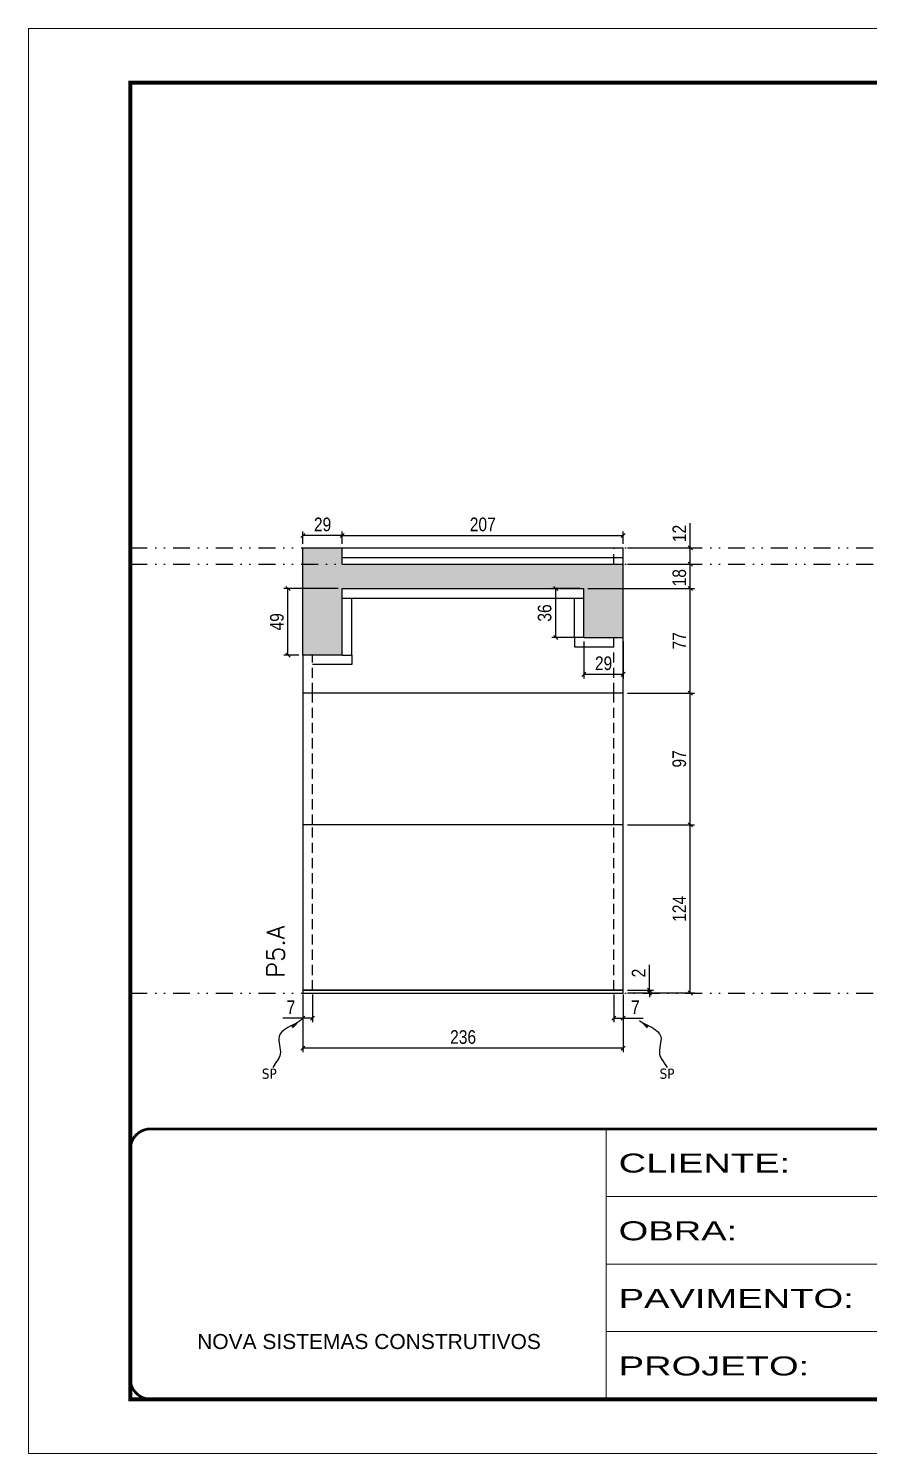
# Model space of a CAD drawing. Extents: x 14400 to 24104, y -21631 to 6985.
# Drawn here: x 19182 to 19801, y 3638 to 4688 of the extents above; entities that cross this region are included whole.
import ezdxf

# ---------------------------------------------------------------- set-up
doc = ezdxf.new("R2010")
doc.units = 0
for name, pattern in [('CONTINUO', [0]), ('DASHED', [0.75, 0.5, -0.25]), ('DIVIDE2', [0.625, 0.25, -0.125, 0, -0.125, 0, -0.125]), ('HIDDEN', [0.375, 0.25, -0.125])]:
    doc.linetypes.add(name, pattern=pattern)
for name, color, linetype in [('COTA', 241, 'Continuous'), ('Nível', 160, 'Continuous'), ('Painéis', 200, 'Continuous'), ('SARR_2.2x7', 40, 'Continuous'), ('texto', 7, 'Continuous')]:
    doc.layers.add(name, color=color, linetype=linetype)
for name, color, linetype, lineweight in [('Folhas', 255, 'Continuous', 9), ('SARRAFO DE PRESSAO', 251, 'DASHED', 9), ('Texto Seção', 7, 'Continuous', 15)]:
    doc.layers.add(name, color=color, linetype=linetype, lineweight=lineweight)
doc.styles.add('ARIAL', font='arial.ttf')
doc.styles.add('COTA TECNICA', font='techl___.ttf', dxfattribs={"height": 10})
doc.styles.add('COTA TECNICA-50', font='techl___.ttf', dxfattribs={"height": 10})
doc.styles.add('REGUA-120', font='ROMANS.shx', dxfattribs={"height": 15})
doc.styles.get("Standard").update_dxf_attribs({"font": 'arial.ttf'})
doc.styles.add('Tecnologia', font='')
doc.styles.get('Tecnologia').set_extended_font_data('Forgotten Futurist')
doc.dimstyles.new('COTA PAINEL-50', dxfattribs={"dimtxt": 10, "dimasz": 3, "dimexe": 3, "dimexo": 3, "dimgap": 3, "dimtad": 1, "dimdec": 1, "dimzin": 12, "dimdsep": 46, "dimtxsty": 'COTA TECNICA-50', "dimblk1": 'OBLIQUE', "dimblk2": 'OBLIQUE', "dimsah": 1, "dimcen": 0.9, "dimclrd": 4, "dimclre": 4, "dimclrt": 240, "dimadec": 1, "dimazin": 3, "dimtfac": 1, "dimtdec": 1, "dimtmove": 0, "dimatfit": 3, "dimfxl": 1, "dimtolj": 1, "dimtzin": 12, "dimarcsym": 0})
doc.dimstyles.new('PAINEL', dxfattribs={"dimtxt": 10, "dimasz": 3, "dimexe": 3, "dimexo": 3, "dimgap": 3, "dimtad": 1, "dimdec": 1, "dimzin": 12, "dimdsep": 46, "dimtxsty": 'COTA TECNICA', "dimblk1": 'OBLIQUE', "dimblk2": 'OBLIQUE', "dimsah": 1, "dimcen": 0.9, "dimclrd": 4, "dimclre": 4, "dimclrt": 240, "dimadec": 1, "dimazin": 3, "dimtfac": 1, "dimtdec": 1, "dimtmove": 0, "dimatfit": 3, "dimfxl": 1, "dimtolj": 1, "dimtzin": 12, "dimarcsym": 0})
doc.dimstyles.get("Standard").update_dxf_attribs({"dimtxt": 0.18, "dimasz": 0.18, "dimexe": 0.18, "dimexo": 0.0625, "dimgap": 0.09, "dimtad": 0, "dimtih": 1, "dimtoh": 1, "dimdec": 4, "dimzin": 0, "dimdsep": 46, "dimtxsty": 'Standard', "dimcen": 0.09, "dimadec": 0, "dimazin": 0, "dimtfac": 1, "dimtdec": 4, "dimtofl": 0, "dimtmove": 0, "dimatfit": 3, "dimfxl": 1, "dimtolj": 1, "dimtzin": 0, "dimarcsym": 0})

# ---------------------------------------------------------------- blocks, each defined once
blk = doc.blocks.new('9999999999')
at = {"color": 30, "linetype": 'CONTINUO'}
for p, q in [((98564.6, 34230.2), (98564.6, 34429.4)), ((98564.6, 34379.6), (99584, 34379.6)), ((98564.6, 34329.8), (99488, 34329.8)), ((98564.6, 34280), (99488, 34280))]:
    blk.add_line(p, q, dxfattribs=at)
at = {"color": 30, "linetype": 'CONTINUO', "const_width": 2}
blk.add_lwpolyline([(99584, 34230.2), (99584, 34414.4, 0.414214), (99569, 34429.4), (98229, 34429.4, 0.414214), (98214, 34414.4), (98214, 34245.2, 0.414214), (98229, 34230.2), (99584, 34230.2)], format="xyb", dxfattribs=at)
at = {"layer": 'Folhas'}
blk.add_lwpolyline([(98139, 34190.2), (99624, 34190.2), (99624, 35240.2), (98139, 35240.2)], close=True, dxfattribs=at)
at = {"layer": 'Folhas', "color": 30, "const_width": 3}
blk.add_lwpolyline([(98214, 34230.2), (99584, 34230.2), (99584, 35200.2), (98214, 35200.2)], close=True, dxfattribs=at)
at = {"color": 7, "linetype": 'Continuous', "ltscale": 5, "style": 'ARIAL'}
blk.add_text('NOVA SISTEMAS CONSTRUTIVOS', height=11.059, dxfattribs=at).set_placement((98263.2, 34267.2))
at = {"layer": 'Folhas', "color": 7, "style": 'Tecnologia', "width": 1.5}
for s, p in [('CLIENTE:', (98573.7, 34397.2)), ('OBRA:', (98573.7, 34347.3)), ('PAVIMENTO:', (98573.7, 34297.5)), ('PROJETO:', (98573.7, 34247.7))]:
    blk.add_text(s, height=14, dxfattribs=at).set_placement(p)
blk = doc.blocks.new('_Oblique')
at = {"color": 0, "linetype": 'ByBlock', "lineweight": -2}
blk.add_line((-0.5, -0.5), (0.5, 0.5), dxfattribs=at)
blk = doc.blocks.new('*D832')
at = {"layer": 'COTA', "color": 4, "lineweight": -2, "transparency": 16777216}
for p, q in [((19384.1, 3975.9), (19384.1, 3933.2)), ((19620.1, 3975.9), (19620.1, 3933.2)), ((19620.1, 3936.2), (19384.1, 3936.2))]:
    blk.add_line(p, q, dxfattribs=at)
at = {"layer": 'Defpoints', "color": 0, "transparency": 16777216}
for p in [(19384.1, 3978.9), (19620.1, 3978.9), (19384.1, 3936.2)]:
    blk.add_point(p, dxfattribs=at)
at = {"layer": 'COTA', "color": 4, "lineweight": -2, "transparency": 16777216, "xscale": 3, "yscale": 3, "zscale": 3, "rotation": 180}
blk.add_blockref('_Oblique', (19384.1, 3936.2), dxfattribs=at)
at = {"layer": 'COTA', "color": 4, "lineweight": -2, "transparency": 16777216, "xscale": 3, "yscale": 3, "zscale": 3}
blk.add_blockref('_Oblique', (19620.1, 3936.2), dxfattribs=at)
at = {"layer": 'COTA', "color": 240, "transparency": 16777216, "insert": (19502.1, 3944.4), "char_height": 10, "attachment_point": 5, "style": 'COTA TECNICA'}
blk.add_mtext('\\A1;236', dxfattribs=at)
blk = doc.blocks.new('*D833')
at = {"layer": 'COTA', "color": 4, "lineweight": -2, "transparency": 16777216}
for p, q in [((19613.1, 3975.9), (19613.1, 3955.4)), ((19620.1, 3973.9), (19620.1, 3955.4)), ((19613.1, 3958.4), (19620.1, 3958.4)), ((19620.1, 3958.4), (19634.8, 3958.4))]:
    blk.add_line(p, q, dxfattribs=at)
at = {"layer": 'Defpoints', "color": 0, "transparency": 16777216}
for p in [(19613.1, 3978.9), (19620.1, 3976.9), (19620.1, 3958.4)]:
    blk.add_point(p, dxfattribs=at)
at = {"layer": 'COTA', "color": 4, "lineweight": -2, "transparency": 16777216, "xscale": 3, "yscale": 3, "zscale": 3, "rotation": 180}
blk.add_blockref('_Oblique', (19613.1, 3958.4), dxfattribs=at)
at = {"layer": 'COTA', "color": 4, "lineweight": -2, "transparency": 16777216, "xscale": 3, "yscale": 3, "zscale": 3}
blk.add_blockref('_Oblique', (19620.1, 3958.4), dxfattribs=at)
at = {"layer": 'COTA', "color": 240, "transparency": 16777216, "insert": (19629, 3966.4), "char_height": 10, "attachment_point": 5, "style": 'COTA TECNICA-50'}
blk.add_mtext('\\A1;7', dxfattribs=at)
blk = doc.blocks.new('*D834')
at = {"layer": 'COTA', "color": 4, "lineweight": -2, "transparency": 16777216}
for p, q in [((19384.1, 3973.9), (19384.1, 3955.4)), ((19391.1, 3975.9), (19391.1, 3955.4)), ((19384.1, 3958.4), (19369.4, 3958.4)), ((19391.1, 3958.4), (19384.1, 3958.4))]:
    blk.add_line(p, q, dxfattribs=at)
at = {"layer": 'Defpoints', "color": 0, "transparency": 16777216}
for p in [(19384.1, 3976.9), (19391.1, 3978.9), (19384.1, 3958.4)]:
    blk.add_point(p, dxfattribs=at)
at = {"layer": 'COTA', "color": 4, "lineweight": -2, "transparency": 16777216, "xscale": 3, "yscale": 3, "zscale": 3, "rotation": 180}
blk.add_blockref('_Oblique', (19384.1, 3958.4), dxfattribs=at)
at = {"layer": 'COTA', "color": 4, "lineweight": -2, "transparency": 16777216, "xscale": 3, "yscale": 3, "zscale": 3}
blk.add_blockref('_Oblique', (19391.1, 3958.4), dxfattribs=at)
at = {"layer": 'COTA', "color": 240, "transparency": 16777216, "insert": (19375.3, 3966.4), "char_height": 10, "attachment_point": 5, "style": 'COTA TECNICA-50'}
blk.add_mtext('\\A1;7', dxfattribs=at)
blk = doc.blocks.new('*D836')
at = {"layer": 'COTA', "color": 4, "linetype": 'ByBlock', "lineweight": -2, "transparency": 16777216}
for p, q in [((19623.1, 4100.9), (19672.5, 4100.9)), ((19669.5, 3976.9), (19669.5, 4100.9)), ((19623.1, 3976.9), (19672.5, 3976.9))]:
    blk.add_line(p, q, dxfattribs=at)
at = {"layer": 'Defpoints', "color": 0, "linetype": 'ByBlock', "transparency": 16777216}
for p in [(19620.1, 4100.9), (19669.5, 4100.9), (19620.1, 3976.9)]:
    blk.add_point(p, dxfattribs=at)
at = {"layer": 'COTA', "color": 4, "linetype": 'ByBlock', "lineweight": -2, "transparency": 16777216, "xscale": 3, "yscale": 3, "zscale": 3}
for p, rotation in [((19669.5, 4100.9), 90), ((19669.5, 3976.9), 270)]:
    blk.add_blockref('_Oblique', p, dxfattribs=dict(at, rotation=rotation))
at = {"layer": 'COTA', "color": 240, "linetype": 'ByBlock', "transparency": 16777216, "insert": (19661.4, 4038.9), "char_height": 10, "attachment_point": 5, "rotation": 90, "style": 'COTA TECNICA'}
blk.add_mtext('\\A1;124', dxfattribs=at)
blk = doc.blocks.new('*D835')
at = {"layer": 'COTA', "color": 4, "lineweight": -2, "transparency": 16777216}
for p, q in [((19639.4, 3978.9), (19639.4, 3997.7)), ((19623.1, 3978.9), (19642.4, 3978.9)), ((19623.1, 3976.9), (19642.4, 3976.9)), ((19639.4, 3976.9), (19639.4, 3978.9)), ((19639.4, 3976.9), (19639.4, 3973.9))]:
    blk.add_line(p, q, dxfattribs=at)
at = {"layer": 'Defpoints', "color": 0, "transparency": 16777216}
for p in [(19620.1, 3978.9), (19620.1, 3976.9), (19639.4, 3976.9)]:
    blk.add_point(p, dxfattribs=at)
at = {"layer": 'COTA', "color": 4, "lineweight": -2, "transparency": 16777216, "xscale": 3, "yscale": 3, "zscale": 3}
for p, rotation in [((19639.4, 3978.9), 270), ((19639.4, 3976.9), 90)]:
    blk.add_blockref('_Oblique', p, dxfattribs=dict(at, rotation=rotation))
at = {"layer": 'COTA', "color": 240, "transparency": 16777216, "insert": (19631.4, 3991.6), "char_height": 10, "attachment_point": 5, "rotation": 90, "style": 'COTA TECNICA-50'}
blk.add_mtext('\\A1;2', dxfattribs=at)
blk = doc.blocks.new('*D837')
at = {"layer": 'COTA', "color": 4, "linetype": 'ByBlock', "lineweight": -2, "transparency": 16777216}
for p, q in [((19623.1, 4100.9), (19672.5, 4100.9)), ((19669.5, 3976.9), (19669.5, 4100.9)), ((19623.1, 3976.9), (19672.5, 3976.9))]:
    blk.add_line(p, q, dxfattribs=at)
at = {"layer": 'Defpoints', "color": 0, "linetype": 'ByBlock', "transparency": 16777216}
for p in [(19620.1, 4100.9), (19669.5, 4100.9), (19620.1, 3976.9)]:
    blk.add_point(p, dxfattribs=at)
at = {"layer": 'COTA', "color": 4, "linetype": 'ByBlock', "lineweight": -2, "transparency": 16777216, "xscale": 3, "yscale": 3, "zscale": 3}
for p, rotation in [((19669.5, 4100.9), 90), ((19669.5, 3976.9), 270)]:
    blk.add_blockref('_Oblique', p, dxfattribs=dict(at, rotation=rotation))
at = {"layer": 'COTA', "color": 240, "linetype": 'ByBlock', "transparency": 16777216, "insert": (19661.4, 4038.9), "char_height": 10, "attachment_point": 5, "rotation": 90, "style": 'COTA TECNICA'}
blk.add_mtext('\\A1;124', dxfattribs=at)
blk = doc.blocks.new('*D841')
at = {"layer": 'COTA', "color": 4, "lineweight": -2, "transparency": 16777216}
for p, q in [((19623.1, 4197.9), (19672.5, 4197.9)), ((19669.5, 4100.9), (19669.5, 4197.9)), ((19623.1, 4100.9), (19672.5, 4100.9))]:
    blk.add_line(p, q, dxfattribs=at)
at = {"layer": 'Defpoints', "color": 0, "transparency": 16777216}
for p in [(19620.1, 4197.9), (19669.5, 4197.9), (19620.1, 4100.9)]:
    blk.add_point(p, dxfattribs=at)
at = {"layer": 'COTA', "color": 4, "lineweight": -2, "transparency": 16777216, "xscale": 3, "yscale": 3, "zscale": 3}
for p, rotation in [((19669.5, 4197.9), 90), ((19669.5, 4100.9), 270)]:
    blk.add_blockref('_Oblique', p, dxfattribs=dict(at, rotation=rotation))
at = {"layer": 'COTA', "color": 240, "transparency": 16777216, "insert": (19661.4, 4149.4), "char_height": 10, "attachment_point": 5, "rotation": 90, "style": 'COTA TECNICA'}
blk.add_mtext('\\A1;97', dxfattribs=at)
blk = doc.blocks.new('*D842')
at = {"layer": 'COTA', "color": 4, "lineweight": -2, "transparency": 16777216}
for p, q in [((19594.1, 4274.9), (19672.5, 4274.9)), ((19669.5, 4197.9), (19669.5, 4274.9)), ((19623.1, 4197.9), (19672.5, 4197.9))]:
    blk.add_line(p, q, dxfattribs=at)
at = {"layer": 'Defpoints', "color": 0, "transparency": 16777216}
for p in [(19591.1, 4274.9), (19669.5, 4274.9), (19620.1, 4197.9)]:
    blk.add_point(p, dxfattribs=at)
at = {"layer": 'COTA', "color": 4, "lineweight": -2, "transparency": 16777216, "xscale": 3, "yscale": 3, "zscale": 3}
for p, rotation in [((19669.5, 4274.9), 90), ((19669.5, 4197.9), 270)]:
    blk.add_blockref('_Oblique', p, dxfattribs=dict(at, rotation=rotation))
at = {"layer": 'COTA', "color": 240, "transparency": 16777216, "insert": (19661.4, 4236.4), "char_height": 10, "attachment_point": 5, "rotation": 90, "style": 'COTA TECNICA'}
blk.add_mtext('\\A1;77', dxfattribs=at)
blk = doc.blocks.new('*D840')
at = {"layer": 'COTA', "color": 4, "lineweight": -2, "transparency": 16777216}
for p, q in [((19410.1, 4274.9), (19370.1, 4274.9)), ((19373.1, 4225.9), (19373.1, 4274.9)), ((19381.1, 4225.9), (19370.1, 4225.9))]:
    blk.add_line(p, q, dxfattribs=at)
at = {"layer": 'Defpoints', "color": 0, "transparency": 16777216}
for p in [(19373.1, 4274.9), (19413.1, 4274.9), (19384.1, 4225.9)]:
    blk.add_point(p, dxfattribs=at)
at = {"layer": 'COTA', "color": 4, "lineweight": -2, "transparency": 16777216, "xscale": 3, "yscale": 3, "zscale": 3}
for p, rotation in [((19373.1, 4274.9), 90), ((19373.1, 4225.9), 270)]:
    blk.add_blockref('_Oblique', p, dxfattribs=dict(at, rotation=rotation))
at = {"layer": 'COTA', "color": 240, "transparency": 16777216, "insert": (19365, 4250.4), "char_height": 10, "attachment_point": 5, "rotation": 90, "style": 'COTA TECNICA'}
blk.add_mtext('\\A1;49', dxfattribs=at)
blk = doc.blocks.new('*D838')
at = {"layer": 'COTA', "color": 4, "lineweight": -2, "transparency": 16777216}
for p, q in [((19623.1, 4292.9), (19672.5, 4292.9)), ((19669.5, 4274.9), (19669.5, 4292.9)), ((19594.1, 4274.9), (19672.5, 4274.9))]:
    blk.add_line(p, q, dxfattribs=at)
at = {"layer": 'Defpoints', "color": 0, "transparency": 16777216}
for p in [(19620.1, 4292.9), (19669.5, 4292.9), (19591.1, 4274.9)]:
    blk.add_point(p, dxfattribs=at)
at = {"layer": 'COTA', "color": 4, "lineweight": -2, "transparency": 16777216, "xscale": 3, "yscale": 3, "zscale": 3}
for p, rotation in [((19669.5, 4292.9), 90), ((19669.5, 4274.9), 270)]:
    blk.add_blockref('_Oblique', p, dxfattribs=dict(at, rotation=rotation))
at = {"layer": 'COTA', "color": 240, "transparency": 16777216, "insert": (19661.4, 4282.9), "char_height": 10, "attachment_point": 5, "rotation": 90, "style": 'COTA TECNICA'}
blk.add_mtext('\\A1;18', dxfattribs=at)
blk = doc.blocks.new('*D839')
at = {"layer": 'COTA', "color": 4, "lineweight": -2, "transparency": 16777216}
for p, q in [((19669.5, 4304.9), (19669.5, 4323.2)), ((19623.1, 4304.9), (19672.5, 4304.9)), ((19669.5, 4292.9), (19669.5, 4304.9)), ((19623.1, 4292.9), (19672.5, 4292.9))]:
    blk.add_line(p, q, dxfattribs=at)
at = {"layer": 'Defpoints', "color": 0, "transparency": 16777216}
for p in [(19620.1, 4304.9), (19669.5, 4304.9), (19620.1, 4292.9)]:
    blk.add_point(p, dxfattribs=at)
at = {"layer": 'COTA', "color": 4, "lineweight": -2, "transparency": 16777216, "xscale": 3, "yscale": 3, "zscale": 3}
for p, rotation in [((19669.5, 4304.9), 90), ((19669.5, 4292.9), 270)]:
    blk.add_blockref('_Oblique', p, dxfattribs=dict(at, rotation=rotation))
at = {"layer": 'COTA', "color": 240, "transparency": 16777216, "insert": (19661.4, 4315.5), "char_height": 10, "attachment_point": 5, "rotation": 90, "style": 'COTA TECNICA'}
blk.add_mtext('\\A1;12', dxfattribs=at)
blk = doc.blocks.new('*D843')
at = {"layer": 'COTA', "color": 4, "lineweight": -2, "transparency": 16777216}
for p, q in [((19384.1, 4307.9), (19384.1, 4317)), ((19413.1, 4307.9), (19413.1, 4317)), ((19413.1, 4314), (19384.1, 4314))]:
    blk.add_line(p, q, dxfattribs=at)
at = {"layer": 'Defpoints', "color": 0, "transparency": 16777216}
for p in [(19384.1, 4314), (19384.1, 4304.9), (19413.1, 4304.9)]:
    blk.add_point(p, dxfattribs=at)
at = {"layer": 'COTA', "color": 4, "lineweight": -2, "transparency": 16777216, "xscale": 3, "yscale": 3, "zscale": 3, "rotation": 180}
blk.add_blockref('_Oblique', (19384.1, 4314), dxfattribs=at)
at = {"layer": 'COTA', "color": 4, "lineweight": -2, "transparency": 16777216, "xscale": 3, "yscale": 3, "zscale": 3}
blk.add_blockref('_Oblique', (19413.1, 4314), dxfattribs=at)
at = {"layer": 'COTA', "color": 240, "transparency": 16777216, "insert": (19398.6, 4322.1), "char_height": 10, "attachment_point": 5, "style": 'COTA TECNICA'}
blk.add_mtext('\\A1;29', dxfattribs=at)
blk = doc.blocks.new('*D844')
at = {"layer": 'COTA', "color": 4, "lineweight": -2, "transparency": 16777216}
for p, q in [((19413.1, 4307.9), (19413.1, 4317)), ((19620.1, 4307.9), (19620.1, 4317)), ((19413.1, 4314), (19620.1, 4314))]:
    blk.add_line(p, q, dxfattribs=at)
at = {"layer": 'Defpoints', "color": 0, "transparency": 16777216}
for p in [(19620.1, 4314), (19413.1, 4304.9), (19620.1, 4304.9)]:
    blk.add_point(p, dxfattribs=at)
at = {"layer": 'COTA', "color": 4, "lineweight": -2, "transparency": 16777216, "xscale": 3, "yscale": 3, "zscale": 3, "rotation": 180}
blk.add_blockref('_Oblique', (19413.1, 4314), dxfattribs=at)
at = {"layer": 'COTA', "color": 4, "lineweight": -2, "transparency": 16777216, "xscale": 3, "yscale": 3, "zscale": 3}
blk.add_blockref('_Oblique', (19620.1, 4314), dxfattribs=at)
at = {"layer": 'COTA', "color": 240, "transparency": 16777216, "insert": (19516.6, 4322.1), "char_height": 10, "attachment_point": 5, "style": 'COTA TECNICA'}
blk.add_mtext('\\A1;207', dxfattribs=at)
blk = doc.blocks.new('*D2008')
at = {"layer": 'COTA', "color": 4, "lineweight": -2, "transparency": 16777216}
for p, q in [((19588.1, 4274.9), (19567.4, 4274.9)), ((19570.4, 4238.9), (19570.4, 4274.9)), ((19588.1, 4238.9), (19567.4, 4238.9))]:
    blk.add_line(p, q, dxfattribs=at)
at = {"layer": 'Defpoints', "color": 0, "transparency": 16777216}
for p in [(19570.4, 4274.9), (19591.1, 4274.9), (19591.1, 4238.9)]:
    blk.add_point(p, dxfattribs=at)
at = {"layer": 'COTA', "color": 4, "lineweight": -2, "transparency": 16777216, "xscale": 3, "yscale": 3, "zscale": 3}
for p, rotation in [((19570.4, 4274.9), 90), ((19570.4, 4238.9), 270)]:
    blk.add_blockref('_Oblique', p, dxfattribs=dict(at, rotation=rotation))
at = {"layer": 'COTA', "color": 240, "transparency": 16777216, "insert": (19562.2, 4256.9), "char_height": 10, "attachment_point": 5, "rotation": 90, "style": 'COTA TECNICA'}
blk.add_mtext('\\A1;36', dxfattribs=at)
blk = doc.blocks.new('*D2009')
at = {"layer": 'COTA', "color": 4, "lineweight": -2, "transparency": 16777216}
for p, q in [((19591.1, 4235.9), (19591.1, 4208.7)), ((19620.1, 4235.9), (19620.1, 4208.7)), ((19591.1, 4211.7), (19620.1, 4211.7))]:
    blk.add_line(p, q, dxfattribs=at)
at = {"layer": 'Defpoints', "color": 0, "transparency": 16777216}
for p in [(19591.1, 4238.9), (19620.1, 4238.9), (19620.1, 4211.7)]:
    blk.add_point(p, dxfattribs=at)
at = {"layer": 'COTA', "color": 4, "lineweight": -2, "transparency": 16777216, "xscale": 3, "yscale": 3, "zscale": 3, "rotation": 180}
blk.add_blockref('_Oblique', (19591.1, 4211.7), dxfattribs=at)
at = {"layer": 'COTA', "color": 4, "lineweight": -2, "transparency": 16777216, "xscale": 3, "yscale": 3, "zscale": 3}
blk.add_blockref('_Oblique', (19620.1, 4211.7), dxfattribs=at)
at = {"layer": 'COTA', "color": 240, "transparency": 16777216, "insert": (19605.6, 4219.8), "char_height": 10, "attachment_point": 5, "style": 'COTA TECNICA'}
blk.add_mtext('\\A1;29', dxfattribs=at)

msp = doc.modelspace()

# ---------------------------------------------------------------- hatches: boundary and pattern name
at = {"layer": 'COTA'}
h = msp.add_hatch(dxfattribs=at)
h.set_pattern_fill('AR-CONC', color=256, scale=0.03)
h.paths.add_polyline_path([(19620.12, 4292.86), (19413.12, 4292.86), (19384.12, 4292.86), (19384.12, 4225.86), (19413.12, 4225.86), (19413.12, 4274.86), (19591.12, 4274.86), (19591.12, 4238.86), (19620.12, 4238.86)])
h.paths.add_polyline_path([(19413.12, 4304.86), (19384.12, 4304.86), (19384.12, 4292.86), (19413.12, 4292.86)])

# ---------------------------------------------------------------- linework, layer by layer
for p, q in [((19384.12, 4225.86), (19384.12, 4304.86)), ((19384.12, 4304.86), (19413.12, 4304.86)), ((19620.12, 4238.86), (19620.12, 4292.86)), ((19591.12, 4238.86), (19584.12, 4238.86)), ((19584.12, 4238.86), (19584.12, 4231.86)), ((19413.12, 4225.86), (19420.12, 4225.86)), ((19420.12, 4225.86), (19420.12, 4218.86))]:
    msp.add_line(p, q, dxfattribs=at)
at = {"layer": 'Nível', "color": 4, "linetype": 'DIVIDE2', "ltscale": 50}
for p, q in [((19256.97, 4304.86), (20626.97, 4304.86)), ((19256.97, 4292.86), (20626.97, 4292.86)), ((19256.97, 3976.86), (20626.97, 3976.86)), ((19256.97, 3976.86), (20626.97, 3976.86))]:
    msp.add_line(p, q, dxfattribs=at)
at = {"layer": 'Painéis'}
for p, q in [((19413.12, 4304.86), (19620.12, 4304.86)), ((19413.12, 4292.86), (19413.12, 4304.86)), ((19620.12, 4292.86), (19620.12, 4304.86)), ((19413.12, 4292.86), (19620.12, 4292.86)), ((19413.12, 4274.86), (19591.12, 4274.86)), ((19413.12, 4225.86), (19413.12, 4274.86)), ((19591.12, 4238.86), (19591.12, 4274.86)), ((19591.12, 4238.86), (19620.12, 4238.86)), ((19620.12, 3978.86), (19620.12, 4238.86)), ((19384.12, 4225.86), (19384.12, 3978.86)), ((19413.12, 4225.86), (19384.12, 4225.86)), ((19620.12, 4197.86), (19384.12, 4197.86)), ((19620.12, 4100.86), (19384.12, 4100.86)), ((19384.12, 3978.86), (19620.12, 3978.86))]:
    msp.add_line(p, q, dxfattribs=at)
msp.add_lwpolyline([(19620.12, 3978.86), (19384.12, 3978.86), (19384.12, 3976.86), (19620.12, 3976.86)], close=True, dxfattribs=at)
at = {"layer": 'SARR_2.2x7'}
for p, q in [((19413.12, 4297.86), (19620.12, 4297.86)), ((19413.12, 4267.86), (19591.12, 4267.86)), ((19420.12, 4225.86), (19420.12, 4267.86)), ((19584.12, 4238.86), (19584.12, 4267.86)), ((19584.12, 4231.86), (19613.12, 4231.86)), ((19420.12, 4218.86), (19391.12, 4218.86))]:
    msp.add_line(p, q, dxfattribs=at)
at = {"layer": 'SARR_2.2x7', "linetype": 'HIDDEN', "ltscale": 30}
for p, q in [((19613.12, 4292.86), (19613.12, 4304.86)), ((19613.12, 4197.86), (19613.12, 4238.86)), ((19391.12, 4197.86), (19391.12, 4225.86)), ((19391.12, 4100.86), (19391.12, 4197.86)), ((19613.12, 4100.86), (19613.12, 4197.86)), ((19391.12, 3978.86), (19391.12, 4100.86)), ((19613.12, 3978.86), (19613.12, 4100.86))]:
    msp.add_line(p, q, dxfattribs=at)

# ---------------------------------------------------------------- block references
at = {"layer": 'SARRAFO DE PRESSAO', "color": 6, "linetype": 'ByBlock'}
msp.add_blockref('9999999999', (-78957.01, -30552.63), dxfattribs=at)

# ---------------------------------------------------------------- texts
at = {"layer": 'texto', "color": 0, "char_height": 7.5, "attachment_point": 5}
for insert in [(19359.34, 3917.37), (19652.36, 3917.37)]:
    msp.add_mtext('{\\fTahoma|b0|i0|c0|p34;\\C4;SP}', dxfattribs=dict(at, insert=insert))
at = {"layer": 'Texto Seção', "insert": (19370.65, 3988.11), "char_height": 13, "width": 285.3299, "attachment_point": 7, "rotation": 90, "style": 'REGUA-120'}
msp.add_mtext('\\pt26;P5.A', dxfattribs=at)

# ---------------------------------------------------------------- dimensions: what is measured, and where the dimension line sits
at = {"layer": 'COTA'}
for base, p1, p2, dimstyle, picture, middle in [((19384.12, 4314.04), (19413.12, 4304.86), (19384.12, 4304.86), 'PAINEL', '*D843', (19398.62, 4322.13)), ((19620.12, 4314.04), (19413.12, 4304.86), (19620.12, 4304.86), 'PAINEL', '*D844', (19516.62, 4322.15)), ((19620.12, 4211.69), (19591.12, 4238.86), (19620.12, 4238.86), 'PAINEL', '*D2009', (19605.62, 4219.78)), ((19620.12, 3958.35), (19613.12, 3978.86), (19620.12, 3976.86), 'COTA PAINEL-50', '*D833', (19628.98, 3966.42))]:
    dim = msp.add_linear_dim(base=base, p1=p1, p2=p2, dimstyle=dimstyle, dxfattribs=at)
    dim.commit()
    dim.dimension.update_dxf_attribs({"geometry": picture, "text_midpoint": middle})
for base, p1, p2, angle, dimstyle, picture, middle in [((19669.48, 4304.86), (19620.12, 4292.86), (19620.12, 4304.86), 90, 'PAINEL', '*D839', (19661.43, 4315.52)), ((19373.13, 4274.86), (19384.12, 4225.86), (19413.12, 4274.86), 90, 'PAINEL', '*D840', (19365.03, 4250.36)), ((19570.37, 4274.86), (19591.12, 4238.86), (19591.12, 4274.86), 90, 'PAINEL', '*D2008', (19562.15, 4256.86)), ((19669.48, 4197.86), (19620.12, 4100.86), (19620.12, 4197.86), 90, 'PAINEL', '*D841', (19661.38, 4149.36)), ((19384.12, 3958.35), (19391.12, 3978.86), (19384.12, 3976.86), 180, 'COTA PAINEL-50', '*D834', (19375.25, 3966.42))]:
    dim = msp.add_linear_dim(base=base, p1=p1, p2=p2, angle=angle, dimstyle=dimstyle, dxfattribs=at)
    dim.commit()
    dim.dimension.update_dxf_attribs({"geometry": picture, "text_midpoint": middle})
for base, p1, p2, dimstyle, picture, middle in [((19669.48, 4292.86), (19591.12, 4274.86), (19620.12, 4292.86), 'PAINEL', '*D838', (19669.48, 4282.86)), ((19639.37, 3976.86), (19620.12, 3978.86), (19620.12, 3976.86), 'COTA PAINEL-50', '*D835', (19639.37, 3991.61))]:
    dim = msp.add_linear_dim(base=base, p1=p1, p2=p2, angle=90, dimstyle=dimstyle, dxfattribs=at)
    dim.commit()
    dim.dimension.update_dxf_attribs({"geometry": picture, "text_midpoint": middle, "dimtype": 160})
for base, p1, p2, angle, override, picture, middle in [((19669.48, 4274.86), (19620.12, 4197.86), (19591.12, 4274.86), 90, {"dimtmove": 1}, '*D842', (19661.41, 4236.36)), ((19384.12, 3936.18), (19620.12, 3978.86), (19384.12, 3978.86), 180, {"dimarcsym": 2}, '*D832', (19502.12, 3944.4))]:
    dim = msp.add_linear_dim(base=base, p1=p1, p2=p2, angle=angle, dimstyle='PAINEL', override=override, dxfattribs=at)
    dim.commit()
    dim.dimension.update_dxf_attribs({"geometry": picture, "text_midpoint": middle})
at = {"layer": 'COTA', "linetype": 'ByBlock'}
for picture in ['*D836', '*D837']:
    dim = msp.add_aligned_dim(p1=(19620.12, 3976.86), p2=(19620.12, 4100.86), distance=-49.37, dimstyle='PAINEL', dxfattribs=at)
    dim.commit()
    dim.dimension.update_dxf_attribs({"geometry": picture, "text_midpoint": (19661.41, 4038.86)})

# ---------------------------------------------------------------- leaders
at = {"layer": 'COTA', "path_type": 1}
for points in [[(19382.29, 3956.68), (19366.5, 3944.84), (19367.43, 3931.84), (19361.87, 3922.06)], [(19631.95, 3956.68), (19647.73, 3944.84), (19646.81, 3931.84), (19652.36, 3922.06)]]:
    msp.add_leader(points, dimstyle='Standard', override={"dimasz": 8}, dxfattribs=at)

doc.saveas('drawing.dxf')
